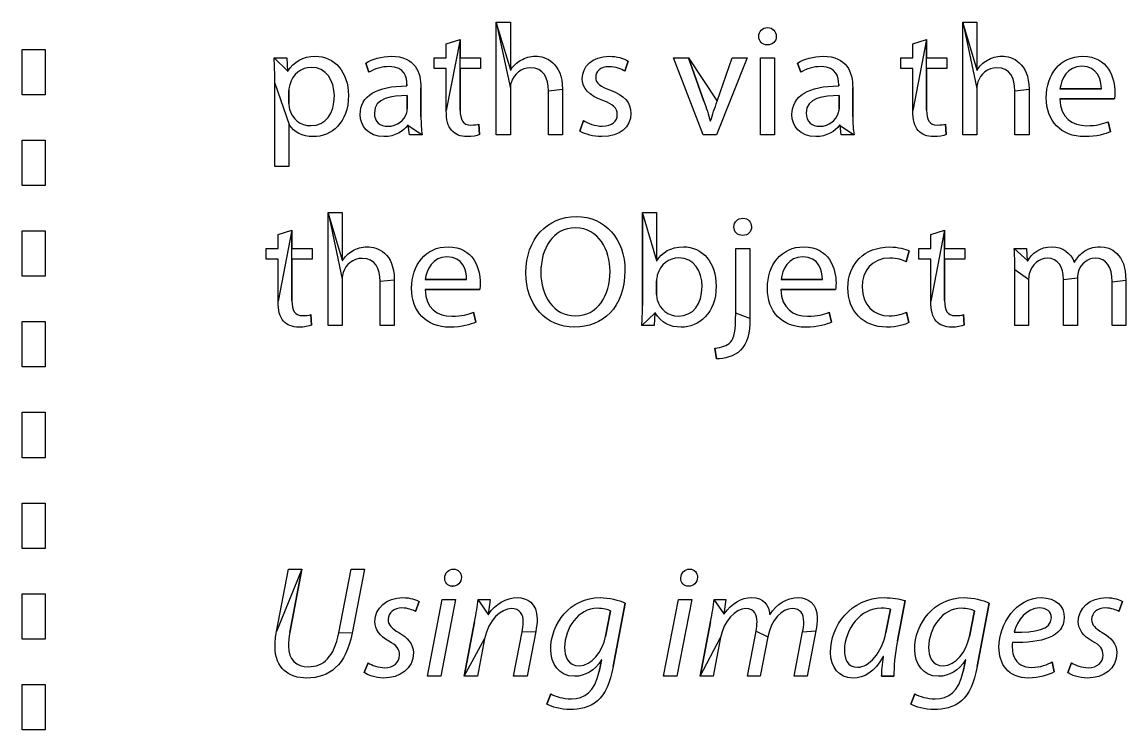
# Model space of a CAD drawing. Extents: x 1 to 901, y -2 to 434.
# Drawn here: x 730.9 to 809, y 272.7 to 322.8 of the extents above; entities that cross this region are included whole.
import ezdxf

# ---------------------------------------------------------------- set-up
doc = ezdxf.new("R2010")
doc.units = 0
doc.layers.add('Design_Template', color=7, linetype='CONTINUOUS')

msp = doc.modelspace()

# ---------------------------------------------------------------- linework, layer by layer
at = {"layer": 'Design_Template', "color": 7}
for points in [[(764.480759, 322.785553), (765.481218, 322.785553), (765.481218, 319.392207), (765.503144, 319.392207)], [(765.483654, 318.090221), (765.483654, 314.809184), (764.483195, 314.809184), (764.480759, 322.785553), (764.480759, 322.785553), (764.480759, 322.785553), (764.480759, 322.785553)], [(797.484556, 322.785553), (798.485016, 322.785553), (798.485016, 319.392207), (798.505318, 319.392207)], [(798.487452, 318.090221), (798.487452, 314.809184), (797.486993, 314.809184), (797.484556, 322.785553), (797.484556, 322.785553), (797.484556, 322.785553), (797.484556, 322.785553)], [(784.285311, 321.775571), (784.285311, 321.775571)], [(760.945043, 316.528319), (760.945043, 319.494087), (760.091567, 319.494087), (760.091567, 320.24656), (760.945043, 320.24656), (760.945043, 321.246915), (761.923577, 321.55015), (761.923577, 321.55015), (761.923577, 321.55015)], [(761.923577, 321.55015), (761.923577, 320.24656), (763.359302, 320.24656), (763.359302, 319.494087), (761.923577, 319.494087), (761.923577, 316.562011)], [(793.949653, 316.528319), (793.949653, 319.494087), (793.096177, 319.494087), (793.096177, 320.24656), (793.949653, 320.24656), (793.949653, 321.246915), (794.926563, 321.55015), (794.926563, 321.55015), (794.926563, 321.55015)], [(794.926563, 321.55015), (794.926563, 320.24656), (796.362288, 320.24656), (796.362288, 319.494087), (794.926563, 319.494087), (794.926563, 316.562011)], [(732.55619, 317.648203), (730.932068, 317.648203), (730.932068, 320.857041), (732.55619, 320.857041), (732.55619, 317.648203), (732.55619, 317.648203), (732.55619, 317.648203)], [(748.767371, 320.245758), (749.666323, 320.245758), (749.712611, 319.31359), (749.734536, 319.31359)], [(780.113752, 317.188537), (781.1808, 320.24656), (782.227548, 320.24656), (780.06584, 314.808381), (779.110856, 314.808381), (777.017362, 320.24656), (778.090095, 320.24656), (778.090095, 320.24656)], [(778.090095, 320.24656), (779.170137, 317.188537)], [(783.170351, 314.807579), (783.170351, 320.245758), (784.17081, 320.245758), (784.17081, 314.807579), (783.170351, 314.807579), (783.170351, 314.807579)], [(755.47581, 319.233369), (755.249245, 319.884763)], [(773.815404, 320.033172), (773.564477, 319.314392)], [(786.023122, 319.233369), (785.796557, 319.884763)], [(749.824675, 315.535985), (749.80275, 315.535985), (749.80275, 312.580646), (748.812847, 312.580646), (748.815283, 318.470468), (748.815283, 318.470468), (748.815283, 318.470468)], [(749.80681, 317.953845), (749.804374, 317.021678), (749.804374, 317.021678), (749.804374, 317.021678), (749.804374, 317.021678)], [(758.161297, 318.267509), (758.161297, 318.379818)], [(759.1512, 318.143969), (759.1512, 316.11117), (759.1512, 316.11117), (759.1512, 316.11117), (759.1512, 316.11117)], [(769.165541, 318.044495), (769.165541, 314.808381), (768.166705, 314.808381), (768.166705, 317.932988)], [(788.708609, 318.267509), (788.708609, 318.379818)], [(789.698512, 318.143969), (789.698512, 316.11117), (789.698512, 316.11117), (789.698512, 316.11117), (789.698512, 316.11117)], [(802.169338, 318.044495), (802.169338, 314.808381), (801.168879, 314.808381), (801.168879, 317.932988)], [(804.361904, 318.054923), (807.286949, 318.054923), (807.286949, 318.054923)], [(758.185659, 316.639826), (758.185659, 317.583224), (758.185659, 317.583224), (758.185659, 317.583224)], [(788.731347, 316.639826), (788.731347, 317.583224), (788.731347, 317.583224)], [(808.219196, 317.347375), (804.350535, 317.347375), (804.350535, 317.347375), (804.350535, 317.347375)], [(763.25617, 315.572887), (763.302458, 314.831646)], [(770.401498, 315.067495), (770.654861, 315.819165), (770.654861, 315.819165), (770.654861, 315.819165)], [(779.614334, 315.795099), (779.647629, 315.795099)], [(796.259156, 315.572887), (796.305443, 314.831646)], [(807.763629, 315.740549), (807.93335, 315.032198)], [(759.241339, 314.807579), (758.332642, 314.807579), (758.251436, 315.492666), (758.218141, 315.492666)], [(789.788651, 314.807579), (788.879954, 314.807579), (788.798748, 315.492666), (788.765454, 315.492666)], [(732.55619, 311.230527), (730.932068, 311.230527), (730.932068, 314.439365), (732.55619, 314.439365), (732.55619, 311.230527), (732.55619, 311.230527), (732.55619, 311.230527)], [(752.578375, 309.308433), (753.578835, 309.308433), (753.578835, 305.915087), (753.599136, 305.915087)], [(753.581271, 304.613101), (753.581271, 301.332064), (752.580811, 301.332064), (752.578375, 309.308433), (752.578375, 309.308433), (752.578375, 309.308433), (752.578375, 309.308433)], [(774.824796, 302.734326), (774.82642, 309.308433), (774.82642, 309.308433), (774.82642, 309.308433), (774.82642, 309.308433)], [(774.82642, 309.308433), (775.817947, 309.308433), (775.817947, 305.892625), (775.838249, 305.892625)], [(732.55619, 304.812851), (730.932068, 304.812851), (730.932068, 308.021689), (732.55619, 308.021689), (732.55619, 304.812851), (732.55619, 304.812851), (732.55619, 304.812851)], [(749.043472, 303.050397), (749.043472, 306.016165), (748.189996, 306.016165), (748.189996, 306.768638), (749.043472, 306.768638), (749.043472, 307.768993), (750.020382, 308.072228), (750.020382, 308.072228)], [(750.020382, 308.072228), (750.020382, 306.768638), (751.456106, 306.768638), (751.456106, 306.016165), (750.020382, 306.016165), (750.020382, 303.084089)], [(782.534507, 308.297649), (782.534507, 308.297649)], [(795.221341, 303.050397), (795.221341, 306.016165), (794.367865, 306.016165), (794.367865, 306.768638), (795.221341, 306.768638), (795.221341, 307.768993), (796.199875, 308.072228), (796.199875, 308.072228), (796.199875, 308.072228)], [(796.199875, 308.072228), (796.199875, 306.768638), (797.633976, 306.768638), (797.633976, 306.016165), (796.199875, 306.016165), (796.199875, 303.084089)], [(781.421171, 302.196043), (781.421171, 306.76944), (782.42163, 306.76944), (782.42163, 301.814192)], [(793.702787, 306.601778), (793.476222, 305.838075)], [(801.120967, 306.76944), (801.994745, 306.76944), (802.042657, 305.893427), (802.075951, 305.893427)], [(805.363988, 305.80358), (805.385913, 305.80358)], [(759.455723, 304.578606), (762.380768, 304.578606), (762.380768, 304.578606), (762.380768, 304.578606)], [(767.630745, 305.072767), (767.630745, 305.072767), (767.630745, 305.072767)], [(773.579906, 305.197109), (773.579906, 305.197109), (773.579906, 305.197109)], [(784.626377, 304.578606), (787.549798, 304.578606), (787.549798, 304.578606), (787.549798, 304.578606)], [(802.144165, 304.613101), (802.144165, 301.332064), (801.167255, 301.332064), (801.167255, 305.297385), (801.167255, 305.297385), (801.167255, 305.297385), (801.167255, 305.297385)], [(805.592177, 304.692519), (805.592177, 301.332866), (804.613643, 301.332866), (804.613643, 304.591441)], [(757.261533, 304.567375), (757.261533, 301.331262), (756.262698, 301.331262), (756.262698, 304.455868)], [(763.313826, 303.871057), (759.445166, 303.871057), (759.445166, 303.871057), (759.445166, 303.871057), (759.445166, 303.871057)], [(775.818759, 304.487956), (775.816323, 303.510865), (775.816323, 303.510865), (775.816323, 303.510865), (775.816323, 303.510865)], [(788.482856, 303.871057), (784.61582, 303.871057), (784.61582, 303.871057), (784.61582, 303.871057), (784.61582, 303.871057)], [(809.026385, 304.534484), (809.026385, 301.332064), (808.049475, 301.332064), (808.049475, 304.410944)], [(762.85826, 302.264231), (763.027981, 301.55588)], [(775.722124, 302.228934), (775.68883, 302.228934), (775.642542, 301.329657), (774.778509, 301.329657)], [(788.02729, 302.264231), (788.198635, 301.55588)], [(793.510328, 302.276264), (793.678425, 301.533418), (793.678425, 301.533418), (793.678425, 301.533418)], [(732.55619, 298.395175), (730.932068, 298.395175), (730.932068, 301.604013), (732.55619, 301.604013), (732.55619, 298.395175), (732.55619, 298.395175), (732.55619, 298.395175)], [(751.354599, 302.094965), (751.399262, 301.353723)], [(797.532468, 302.094965), (797.578756, 301.353723)], [(780.055283, 298.959128), (779.952152, 299.734865), (779.952152, 299.734865), (779.952152, 299.734865)], [(732.55619, 291.977498), (730.932068, 291.977498), (730.932068, 295.186337), (732.55619, 295.186337), (732.55619, 291.977498), (732.55619, 291.977498), (732.55619, 291.977498)], [(732.55619, 285.559822), (730.932068, 285.559822), (730.932068, 288.76866), (732.55619, 288.76866), (732.55619, 285.559822), (732.55619, 285.559822), (732.55619, 285.559822)], [(748.931408, 279.674011), (749.784884, 284.090174), (750.726063, 284.090174), (750.726063, 284.090174), (750.726063, 284.090174)], [(750.726063, 284.090174), (749.863654, 279.606625)], [(753.33278, 279.584164), (754.209807, 284.090174), (755.153422, 284.090174), (754.27802, 279.5609)], [(761.380308, 282.887662), (761.367315, 282.887662), (761.367315, 282.887662)], [(778.081162, 282.887662), (778.068169, 282.887662), (778.068169, 282.887662)], [(732.55619, 279.142146), (730.932068, 279.142146), (730.932068, 282.350984), (732.55619, 282.350984), (732.55619, 279.142146), (732.55619, 279.142146), (732.55619, 279.142146)], [(759.603518, 276.517317), (760.663258, 281.955495), (761.605249, 281.955495), (760.547133, 276.517317), (759.603518, 276.517317), (759.603518, 276.517317), (759.603518, 276.517317)], [(763.208258, 281.956297), (764.048742, 281.956297), (763.912316, 280.889359), (763.935865, 280.889359)], [(776.304372, 276.517317), (777.362488, 281.955495), (778.306103, 281.955495), (777.247987, 276.517317), (776.304372, 276.517317), (776.304372, 276.517317)], [(779.896931, 281.956297), (780.72767, 281.956297), (780.578251, 280.934282), (780.61317, 280.934282)], [(759.023706, 281.808691), (758.763847, 281.10034)], [(772.205086, 279.337885), (772.555085, 281.146868), (772.555085, 281.146868)], [(773.591275, 281.697986), (772.749167, 277.203206)], [(792.043745, 279.618659), (792.360449, 281.259177), (792.360449, 281.259177), (792.360449, 281.259177)], [(793.416129, 281.86645), (792.857431, 279.03465)], [(797.95474, 279.337885), (798.304738, 281.146868), (798.304738, 281.146868)], [(799.342553, 281.697986), (798.500445, 277.203206)], [(808.795759, 281.808691), (808.535899, 281.10034)], [(762.207799, 276.517317), (762.946775, 280.371933)], [(778.907029, 276.517317), (779.647629, 280.371933)], [(803.751234, 280.6503), (803.751234, 280.663135), (803.751234, 280.663135)], [(767.268565, 279.686044), (766.654647, 276.517317), (765.709407, 276.517317), (766.311957, 279.652351)], [(783.688446, 279.305797), (783.15411, 276.518921), (782.245413, 276.518921), (782.859331, 279.710913)], [(787.09748, 279.732572), (786.483561, 276.518921), (785.561872, 276.518921), (786.153864, 279.653956)], [(763.653268, 279.157388), (763.15385, 276.516514), (762.207799, 276.517317), (762.207799, 276.517317), (762.207799, 276.517317), (762.207799, 276.517317)], [(780.343565, 279.250444), (779.831155, 276.519723), (778.909465, 276.519723), (778.909465, 276.517317), (778.907029, 276.517317), (778.907029, 276.517317), (778.907029, 276.517317)], [(755.143677, 276.775628), (755.408409, 277.459913), (755.408409, 277.459913), (755.408409, 277.459913)], [(771.770633, 276.866278), (771.954971, 277.674905), (771.920053, 277.674905)], [(791.869964, 277.921985), (791.848039, 277.921985)], [(797.521911, 276.866278), (797.704625, 277.674905), (797.671331, 277.674905)], [(803.819447, 277.528101), (803.955873, 276.831783), (803.955873, 276.831783)], [(804.91573, 276.775628), (805.180462, 277.459913), (805.180462, 277.459913), (805.180462, 277.459913)], [(792.617873, 276.517317), (791.744907, 276.517317), (791.744907, 276.517317), (791.744907, 276.517317)], [(732.55619, 272.72447), (730.932068, 272.72447), (730.932068, 275.933308), (732.55619, 275.933308), (732.55619, 272.72447), (732.55619, 272.72447), (732.55619, 272.72447)], [(768.064385, 274.551903), (768.334802, 275.281112), (768.334802, 275.281112), (768.334802, 275.281112)], [(793.814039, 274.551903), (794.08608, 275.281112), (794.08608, 275.281112)]]:
    msp.add_lwpolyline(points, close=True, dxfattribs=at)
for points in [[(783.046918, 321.775571), (783.046918, 322.124532), (783.306777, 322.394075), (783.673017, 322.394075)], [(783.649467, 321.169101), (783.295408, 321.169101), (783.046918, 321.438643), (783.046918, 321.775571)], [(784.285311, 321.775571), (784.29668, 321.438643), (784.047377, 321.169101), (783.649467, 321.169101)], [(783.673017, 322.394075), (784.047377, 322.393272), (784.285311, 322.12373), (784.285311, 321.775571)], [(748.815283, 318.470468), (748.815283, 319.166786), (748.793357, 319.729135), (748.767371, 320.245758)], [(749.734536, 319.31359), (750.143815, 319.976215), (750.792652, 320.369298), (751.691604, 320.369298)], [(751.691604, 320.369298), (753.022573, 320.369298), (754.023032, 319.256633), (754.023032, 317.605686)], [(755.249245, 319.884763), (755.704812, 320.176768), (756.364205, 320.368496), (757.057706, 320.368496)], [(757.057706, 320.368496), (758.741921, 320.368496), (759.1512, 319.233369), (759.1512, 318.143969)], [(766.220194, 320.089327), (766.514972, 320.257791), (766.869031, 320.3701), (767.243391, 320.3701)], [(767.243391, 320.3701), (767.982367, 320.3701), (769.165541, 319.920061), (769.165541, 318.044495)], [(770.560662, 318.774505), (770.560662, 319.65132), (771.279336, 320.3701), (772.46251, 320.3701)], [(772.46251, 320.3701), (773.019584, 320.3701), (773.507633, 320.212867), (773.815404, 320.033172)], [(785.796557, 319.884763), (786.252124, 320.176768), (786.911518, 320.368496), (787.605018, 320.368496)], [(787.605018, 320.368496), (789.289233, 320.368496), (789.698512, 319.233369), (789.698512, 318.143969)], [(799.223992, 320.089327), (799.517146, 320.257791), (799.872829, 320.3701), (800.247189, 320.3701)], [(800.247189, 320.3701), (800.986165, 320.3701), (802.169338, 319.920061), (802.169338, 318.044495)], [(803.395551, 317.43642), (803.395551, 319.077741), (804.372461, 320.369298), (805.977906, 320.369298)], [(805.977906, 320.369298), (807.774998, 320.369298), (808.25249, 318.807396), (808.25249, 317.807843)], [(751.387893, 319.583133), (750.704138, 319.583133), (750.068294, 319.0994), (749.875023, 318.358961)], [(753.026633, 317.560762), (753.026633, 318.650965), (752.446009, 319.583133), (751.387893, 319.583133)], [(756.909911, 319.638485), (756.399124, 319.638485), (755.863163, 319.481252), (755.47581, 319.233369)], [(758.161297, 318.379818), (758.161297, 318.829858), (758.03624, 319.638485), (756.909911, 319.638485)], [(765.503144, 319.392207), (765.661496, 319.673782), (765.912423, 319.920061), (766.220194, 320.089327)], [(766.893393, 319.551044), (766.244556, 319.551044), (765.732145, 319.101005), (765.551868, 318.562722)], [(768.166705, 317.932988), (768.166705, 318.809), (767.837008, 319.551044), (766.893393, 319.551044)], [(772.438148, 319.628858), (771.845343, 319.628858), (771.516458, 319.29193), (771.516458, 318.887617)], [(773.564477, 319.314392), (773.346845, 319.449164), (772.948934, 319.628858), (772.438148, 319.628858)], [(787.457223, 319.638485), (786.944812, 319.638485), (786.410476, 319.481252), (786.023122, 319.233369)], [(788.708609, 318.379818), (788.708609, 318.829858), (788.583552, 319.638485), (787.457223, 319.638485)], [(798.505318, 319.392207), (798.665294, 319.673782), (798.914596, 319.920061), (799.223992, 320.089327)], [(799.895567, 319.551044), (799.24673, 319.551044), (798.735943, 319.101005), (798.555665, 318.562722)], [(801.168879, 317.932988), (801.168879, 318.809), (800.839182, 319.551044), (799.895567, 319.551044)], [(805.899136, 319.662551), (804.885684, 319.662551), (804.44311, 318.740813), (804.361904, 318.054923)], [(807.286949, 318.054923), (807.298318, 318.684658), (807.025465, 319.662551), (805.899136, 319.662551)], [(772.016688, 317.235065), (771.026785, 317.584026), (770.560662, 318.122309), (770.560662, 318.774505)], [(771.516458, 318.887617), (771.516458, 318.437577), (771.844531, 318.236223), (772.561581, 317.96668)], [(749.875023, 318.358961), (749.841728, 318.235421), (749.80681, 318.088616), (749.80681, 317.953845)], [(754.851335, 316.245139), (754.851335, 317.55996), (756.034508, 318.27874), (758.161297, 318.267509)], [(765.551868, 318.562722), (765.495023, 318.427951), (765.483654, 318.281146), (765.483654, 318.090221)], [(772.561581, 317.96668), (773.51819, 317.60729), (774.004614, 317.134789), (774.004614, 316.32536)], [(785.398647, 316.245139), (785.398647, 317.55996), (786.581821, 318.27874), (788.708609, 318.267509)], [(798.555665, 318.562722), (798.498821, 318.427951), (798.487452, 318.281146), (798.487452, 318.090221)], [(751.354599, 315.459776), (752.411091, 315.459776), (753.026633, 316.313326), (753.026633, 317.560762)], [(754.023032, 317.605686), (754.023032, 315.649899), (752.817933, 314.682435), (751.520259, 314.682435)], [(758.185659, 317.583224), (757.092624, 317.605686), (755.854231, 317.41476), (755.854231, 316.35825)], [(773.043134, 316.235512), (773.043134, 316.707211), (772.755664, 316.965523), (772.016688, 317.235065)], [(779.170137, 317.188537), (779.35285, 316.694376), (779.499833, 316.244336), (779.614334, 315.795099)], [(779.647629, 315.795099), (779.772686, 316.245139), (779.93185, 316.694376), (780.113752, 317.188537)], [(788.731347, 317.583224), (787.639937, 317.605686), (786.399919, 317.41476), (786.399919, 316.35825)], [(806.102964, 314.683237), (804.40738, 314.683237), (803.395551, 315.795901), (803.395551, 317.43642)], [(804.350535, 317.347375), (804.374085, 316.010091), (805.23893, 315.458973), (806.23939, 315.458973)], [(808.25249, 317.807843), (808.25249, 317.605686), (808.232189, 317.448453), (808.219196, 317.347375)], [(749.804374, 317.021678), (749.804374, 316.874873), (749.826299, 316.740102), (749.850661, 316.616562)], [(749.850661, 316.616562), (750.034999, 315.931475), (750.635925, 315.459776), (751.354599, 315.459776)], [(755.854231, 316.35825), (755.854231, 315.718087), (756.285435, 315.414852), (756.797846, 315.414852)], [(756.797846, 315.414852), (757.514896, 315.414852), (757.968027, 315.864089), (758.128815, 316.324557)], [(758.128815, 316.324557), (758.163733, 316.425636), (758.185659, 316.538747), (758.185659, 316.639826)], [(761.334021, 315.111617), (761.048175, 315.403621), (760.945043, 315.887353), (760.945043, 316.528319)], [(761.923577, 316.562011), (761.923577, 315.887353), (762.116848, 315.505502), (762.673922, 315.505502)], [(774.004614, 316.32536), (774.004614, 315.37073), (773.25427, 314.684841), (771.946039, 314.684841)], [(786.399919, 316.35825), (786.399919, 315.718087), (786.832748, 315.414852), (787.343534, 315.414852)], [(787.343534, 315.414852), (788.060584, 315.414852), (788.515339, 315.864089), (788.676127, 316.324557)], [(788.676127, 316.324557), (788.711045, 316.425636), (788.731347, 316.538747), (788.731347, 316.639826)], [(794.337007, 315.111617), (794.052785, 315.403621), (793.949653, 315.887353), (793.949653, 316.528319)], [(794.926563, 316.562011), (794.926563, 315.887353), (795.119834, 315.505502), (795.678532, 315.505502)], [(751.520259, 314.682435), (750.792652, 314.682435), (750.152748, 314.998505), (749.824675, 315.535985)], [(756.53555, 314.683237), (755.42059, 314.683237), (754.851335, 315.458973), (754.851335, 316.245139)], [(759.1512, 316.11117), (759.1512, 315.638668), (759.173126, 315.1782), (759.241339, 314.807579)], [(762.673922, 315.505502), (762.948399, 315.505502), (763.106751, 315.527963), (763.25617, 315.572887)], [(770.654861, 315.819165), (770.949639, 315.62824), (771.473419, 315.426083), (771.974461, 315.426083)], [(771.974461, 315.426083), (772.702068, 315.426083), (773.043134, 315.785473), (773.043134, 316.235512)], [(787.081238, 314.683237), (785.967902, 314.683237), (785.398647, 315.458973), (785.398647, 316.245139)], [(789.698512, 316.11117), (789.698512, 315.638668), (789.720438, 315.1782), (789.788651, 314.807579)], [(795.678532, 315.505502), (795.953009, 315.505502), (796.109737, 315.527963), (796.259156, 315.572887)], [(806.23939, 315.458973), (806.95644, 315.458973), (807.387645, 315.582514), (807.763629, 315.740549)], [(758.218141, 315.492666), (757.91037, 315.065891), (757.319189, 314.683237), (756.53555, 314.683237)], [(762.414062, 314.684841), (761.947939, 314.684841), (761.573579, 314.842074), (761.334021, 315.111617)], [(763.302458, 314.831646), (763.109187, 314.752227), (762.801416, 314.684841), (762.414062, 314.684841)], [(771.946039, 314.684841), (771.345113, 314.684841), (770.786415, 314.842074), (770.401498, 315.067495)], [(788.765454, 315.492666), (788.456058, 315.065891), (787.866502, 314.683237), (787.081238, 314.683237)], [(795.418672, 314.684841), (794.950925, 314.684841), (794.576565, 314.842074), (794.337007, 315.111617)], [(796.305443, 314.831646), (796.112173, 314.752227), (795.806026, 314.684841), (795.418672, 314.684841)], [(807.93335, 315.032198), (807.580915, 314.874965), (806.978366, 314.683237), (806.102964, 314.683237)], [(766.572629, 305.051107), (766.572629, 307.455329), (768.085499, 309.028462), (770.135142, 309.028462)], [(770.135142, 309.028462), (772.225388, 309.02766), (773.579906, 307.443296), (773.579906, 305.197109)], [(781.293677, 308.297649), (781.293677, 308.64661), (781.555161, 308.916153), (781.929521, 308.916153)], [(781.929521, 308.916153), (782.296573, 308.916153), (782.534507, 308.645808), (782.534507, 308.297649)], [(770.085606, 308.231066), (768.44849, 308.230263), (767.630745, 306.734945), (767.630745, 305.072767)], [(772.533159, 305.152185), (772.533159, 306.657933), (771.737339, 308.231066), (770.085606, 308.231066)], [(781.90922, 307.691179), (781.533235, 307.691179), (781.293677, 307.971952), (781.293677, 308.297649)], [(782.534507, 308.297649), (782.549124, 307.971952), (782.309566, 307.691179), (781.90922, 307.691179)], [(753.599136, 305.915087), (753.759112, 306.196662), (754.008415, 306.442941), (754.316187, 306.612207)], [(754.316187, 306.612207), (754.610965, 306.780671), (754.966648, 306.89298), (755.341008, 306.89298)], [(755.341008, 306.89298), (756.079984, 306.89298), (757.261533, 306.442941), (757.261533, 304.567375)], [(758.490182, 303.960102), (758.490182, 305.601423), (759.467092, 306.89298), (761.072537, 306.89298)], [(760.992955, 306.185431), (759.979503, 306.185431), (759.536929, 305.264495), (759.455723, 304.578606)], [(762.380768, 304.578606), (762.393761, 305.20834), (762.119284, 306.185431), (760.992955, 306.185431)], [(761.072537, 306.89298), (762.869629, 306.89298), (763.347121, 305.331078), (763.347121, 304.331525)], [(775.838249, 305.892625), (776.193932, 306.499095), (776.828152, 306.892178), (777.715735, 306.892178)], [(777.715735, 306.892178), (779.079998, 306.892178), (780.047163, 305.769085), (780.03417, 304.116533)], [(783.659212, 303.960102), (783.659212, 305.601423), (784.636122, 306.89298), (786.241567, 306.89298)], [(786.161985, 306.185431), (785.150156, 306.185431), (784.705959, 305.264495), (784.626377, 304.578606)], [(787.549798, 304.578606), (787.562791, 305.20834), (787.289938, 306.185431), (786.161985, 306.185431)], [(786.241567, 306.89298), (788.040283, 306.89298), (788.517775, 305.331078), (788.517775, 304.331525)], [(789.356634, 303.994597), (789.356634, 305.669611), (790.517882, 306.883354), (792.314974, 306.883354)], [(792.314974, 306.883354), (792.906967, 306.883354), (793.429934, 306.736549), (793.702787, 306.601778)], [(801.167255, 305.297385), (801.167255, 305.859734), (801.154262, 306.320203), (801.120967, 306.76944)], [(802.075951, 305.893427), (802.383723, 306.41005), (802.896133, 306.89298), (803.806454, 306.89298)], [(803.806454, 306.89298), (804.556799, 306.89298), (805.12443, 306.442941), (805.363988, 305.80358)], [(805.385913, 305.80358), (805.557258, 306.106815), (805.773267, 306.342664), (806.001456, 306.511128)], [(806.001456, 306.511128), (806.329529, 306.759011), (806.694956, 306.893782), (807.217924, 306.893782)], [(807.217924, 306.893782), (807.945531, 306.893782), (809.026385, 306.422083), (809.026385, 304.534484)], [(754.989385, 306.073924), (754.340548, 306.073924), (753.829762, 305.623082), (753.649484, 305.085602)], [(756.262698, 304.455868), (756.262698, 305.33188), (755.933001, 306.073924), (754.989385, 306.073924)], [(777.399843, 306.106013), (776.716087, 306.106013), (776.080243, 305.645544), (775.87398, 304.89227)], [(779.038583, 304.083642), (779.038583, 305.173845), (778.469328, 306.106013), (777.399843, 306.106013)], [(792.314974, 306.096386), (791.052218, 306.096386), (790.369275, 305.17545), (790.369275, 304.040323)], [(793.476222, 305.838075), (793.236663, 305.972846), (792.860679, 306.096386), (792.314974, 306.096386)], [(803.463764, 306.085155), (802.837665, 306.085155), (802.383723, 305.590994), (802.225371, 305.096833)], [(804.613643, 304.591441), (804.613643, 305.456223), (804.224666, 306.085155), (803.463764, 306.085155)], [(806.854932, 306.085155), (806.285677, 306.085155), (805.84148, 305.669611), (805.671759, 305.18668)], [(808.049475, 304.410944), (808.049475, 305.456223), (807.662121, 306.085155), (806.854932, 306.085155)], [(753.649484, 305.085602), (753.59264, 304.950831), (753.581271, 304.804027), (753.581271, 304.613101)], [(770.019017, 301.207721), (767.99536, 301.207721), (766.572629, 302.759194), (766.572629, 305.051107)], [(767.630745, 305.072767), (767.630745, 303.45471), (768.517516, 302.00592), (770.076673, 302.00592)], [(773.579906, 305.197109), (773.579906, 302.589928), (771.974461, 301.207721), (770.019017, 301.207721)], [(770.076673, 302.00592), (771.6472, 302.00592), (772.533159, 303.432248), (772.533159, 305.152185)], [(775.87398, 304.89227), (775.853678, 304.77996), (775.818759, 304.644387), (775.818759, 304.487956)], [(802.225371, 305.096833), (802.17015, 304.950831), (802.144165, 304.782367), (802.144165, 304.613101)], [(805.671759, 305.18668), (805.625472, 305.051909), (805.592177, 304.871412), (805.592177, 304.692519)], [(761.197595, 301.206919), (759.50201, 301.206919), (758.490182, 302.319584), (758.490182, 303.960102)], [(759.445166, 303.871057), (759.467092, 302.533774), (760.333561, 301.982656), (761.334021, 301.982656)], [(763.347121, 304.331525), (763.347121, 304.129368), (763.326819, 303.972135), (763.313826, 303.871057)], [(777.364924, 301.993887), (778.410047, 301.993887), (779.038583, 302.837009), (779.038583, 304.083642)], [(780.03417, 304.116533), (780.03417, 302.172779), (778.795776, 301.206117), (777.566315, 301.206117)], [(786.366624, 301.206919), (784.67104, 301.206919), (783.659212, 302.319584), (783.659212, 303.960102)], [(784.61582, 303.871057), (784.636122, 302.533774), (785.502591, 301.982656), (786.503051, 301.982656)], [(788.517775, 304.331525), (788.517775, 304.129368), (788.494225, 303.972135), (788.482856, 303.871057)], [(792.098965, 301.207721), (790.436676, 301.207721), (789.356634, 302.331617), (789.356634, 303.994597)], [(790.369275, 304.040323), (790.369275, 302.781656), (791.189457, 302.006722), (792.280867, 302.006722)], [(749.430825, 301.633694), (749.146604, 301.925699), (749.043472, 302.409431), (749.043472, 303.050397)], [(750.020382, 303.084089), (750.020382, 302.409431), (750.213653, 302.027579), (750.772351, 302.027579)], [(775.816323, 303.510865), (775.816323, 303.387325), (775.836625, 303.262982), (775.862611, 303.151475)], [(775.862611, 303.151475), (776.055881, 302.466388), (776.636505, 301.993887), (777.364924, 301.993887)], [(795.610319, 301.633694), (795.324473, 301.925699), (795.221341, 302.409431), (795.221341, 303.050397)], [(796.199875, 303.084089), (796.199875, 302.409431), (796.393146, 302.027579), (796.95022, 302.027579)], [(761.334021, 301.982656), (762.051071, 301.982656), (762.482276, 302.106196), (762.85826, 302.264231)], [(774.778509, 301.329657), (774.802059, 301.700278), (774.824796, 302.250594), (774.824796, 302.734326)], [(777.566315, 301.206117), (776.770495, 301.206117), (776.132215, 301.510154), (775.722124, 302.228934)], [(786.503051, 301.982656), (787.220101, 301.982656), (787.651305, 302.106196), (788.02729, 302.264231)], [(792.280867, 302.006722), (792.850122, 302.006722), (793.226107, 302.152724), (793.510328, 302.276264)], [(750.512491, 301.206919), (750.046368, 301.206919), (749.670384, 301.364152), (749.430825, 301.633694)], [(750.772351, 302.027579), (751.046828, 302.027579), (751.203555, 302.050041), (751.354599, 302.094965)], [(763.027981, 301.55588), (762.673922, 301.398647), (762.072997, 301.206919), (761.197595, 301.206919)], [(781.045186, 300.151211), (781.318039, 300.454446), (781.421171, 300.893255), (781.421171, 302.196043)], [(782.42163, 301.814192), (782.42163, 300.757682), (782.250285, 300.072595), (781.762236, 299.577631)], [(788.198635, 301.55588), (787.844576, 301.398647), (787.242026, 301.206919), (786.366624, 301.206919)], [(793.678425, 301.533418), (793.418565, 301.398647), (792.837941, 301.207721), (792.098965, 301.207721)], [(796.69036, 301.206919), (796.224237, 301.206919), (795.849877, 301.364152), (795.610319, 301.633694)], [(796.95022, 302.027579), (797.223073, 302.027579), (797.383049, 302.050041), (797.532468, 302.094965)], [(751.399262, 301.353723), (751.205992, 301.274305), (750.899844, 301.206919), (750.512491, 301.206919)], [(797.578756, 301.353723), (797.385485, 301.274305), (797.077714, 301.206919), (796.69036, 301.206919)], [(779.952152, 299.734865), (780.407718, 299.768557), (780.805628, 299.892098), (781.045186, 300.151211)], [(781.762236, 299.577631), (781.318039, 299.139625), (780.592056, 298.959128), (780.055283, 298.959128)], [(760.832979, 283.472473), (760.844348, 283.831863), (761.1172, 284.101405), (761.458266, 284.101405)], [(762.017777, 283.516595), (762.004784, 283.145974), (761.744924, 282.887662), (761.380308, 282.887662)], [(761.458266, 284.101405), (761.799332, 284.101405), (762.017777, 283.853523), (762.017777, 283.516595)], [(777.533833, 283.472473), (777.546826, 283.831863), (777.819679, 284.101405), (778.159932, 284.101405)], [(778.717006, 283.516595), (778.705637, 283.145974), (778.444154, 282.887662), (778.081162, 282.887662)], [(778.159932, 284.101405), (778.499374, 284.101405), (778.717006, 283.853523), (778.717006, 283.516595)], [(761.367315, 282.887662), (761.046551, 282.887662), (760.832979, 283.134743), (760.832979, 283.472473)], [(778.068169, 282.887662), (777.749029, 282.887662), (777.533833, 283.134743), (777.533833, 283.472473)], [(755.886713, 280.392791), (755.886713, 281.34742), (756.715016, 282.078233), (757.875452, 282.078233)], [(757.875452, 282.078233), (758.374869, 282.078233), (758.819067, 281.943462), (759.023706, 281.808691)], [(762.946775, 280.371933), (763.070208, 280.978404), (763.140045, 281.50706), (763.208258, 281.956297)], [(763.935865, 280.889359), (764.424726, 281.653062), (765.163702, 282.079837), (765.970891, 282.079837)], [(765.970891, 282.079837), (766.630285, 282.079837), (767.370073, 281.709217), (767.370073, 280.562859)], [(768.334802, 278.40652), (768.321809, 280.249195), (769.700689, 282.08064), (771.827478, 282.08064)], [(771.827478, 282.08064), (772.463322, 282.08064), (773.158446, 281.900945), (773.591275, 281.697986)], [(779.647629, 280.371933), (779.760505, 280.978404), (779.839275, 281.50706), (779.896931, 281.956297)], [(780.61317, 280.934282), (781.12558, 281.686755), (781.816645, 282.08064), (782.546688, 282.08064)], [(782.546688, 282.08064), (783.388795, 282.08064), (783.785081, 281.552786), (783.832993, 280.866897)], [(783.832993, 280.866897), (784.321854, 281.653062), (785.027535, 282.069409), (785.855026, 282.08064)], [(785.855026, 282.08064), (786.492494, 282.08064), (787.189243, 281.676326), (787.189243, 280.653509)], [(788.128797, 278.191528), (788.128797, 280.079929), (789.538536, 282.079837), (791.938177, 282.079837)], [(791.938177, 282.079837), (792.462769, 282.079837), (793.041769, 281.98999), (793.416129, 281.86645)], [(794.08608, 278.40652), (794.073087, 280.249195), (795.451967, 282.08064), (797.578756, 282.08064)], [(797.578756, 282.08064), (798.2146, 282.08064), (798.909724, 281.900945), (799.342553, 281.697986)], [(800.044986, 278.583808), (800.044986, 280.224327), (801.272823, 282.078233), (803.047177, 282.078233)], [(803.047177, 282.078233), (804.0923, 282.078233), (804.659931, 281.459729), (804.659931, 280.685597)], [(805.658766, 280.392791), (805.658766, 281.34742), (806.487069, 282.078233), (807.647504, 282.078233)], [(807.647504, 282.078233), (808.146922, 282.078233), (808.59112, 281.943462), (808.795759, 281.808691)], [(757.807238, 281.348222), (757.239607, 281.348222), (756.830329, 280.999261), (756.830329, 280.528364)], [(758.763847, 281.10034), (758.570576, 281.213451), (758.218141, 281.348222), (757.807238, 281.348222)], [(765.530754, 281.303299), (764.858367, 281.303299), (763.901759, 280.505902), (763.653268, 279.157388)], [(766.393163, 280.348669), (766.393163, 280.899787), (766.175531, 281.303299), (765.530754, 281.303299)], [(771.646388, 281.326563), (770.271568, 281.326563), (769.326329, 279.910663), (769.31496, 278.562951)], [(772.555085, 281.146868), (772.38374, 281.225484), (772.042674, 281.326563), (771.646388, 281.326563)], [(782.107363, 281.305705), (781.413862, 281.305705), (780.561198, 280.407231), (780.343565, 279.250444)], [(782.927544, 280.373538), (782.927544, 280.834006), (782.802487, 281.305705), (782.107363, 281.305705)], [(785.405956, 281.305705), (784.7222, 281.305705), (783.915011, 280.51954), (783.688446, 279.305797)], [(786.23507, 280.362307), (786.23507, 280.935084), (786.017438, 281.305705), (785.405956, 281.305705)], [(791.701055, 281.337794), (790.279948, 281.337794), (789.1187, 279.865739), (789.108143, 278.359992)], [(792.360449, 281.259177), (792.224023, 281.29287), (792.017759, 281.337794), (791.701055, 281.337794)], [(797.396042, 281.326563), (796.021222, 281.326563), (795.077607, 279.910663), (795.064614, 278.562951)], [(798.304738, 281.146868), (798.135018, 281.225484), (797.793952, 281.326563), (797.396042, 281.326563)], [(802.909126, 281.348222), (802.011799, 281.348222), (801.3386, 280.482638), (801.112035, 279.628285)], [(803.751234, 280.663135), (803.751234, 281.101142), (803.408544, 281.348222), (802.909126, 281.348222)], [(807.579291, 281.348222), (807.01166, 281.348222), (806.602381, 280.999261), (806.602381, 280.528364)], [(808.535899, 281.10034), (808.342629, 281.213451), (807.990194, 281.348222), (807.579291, 281.348222)], [(756.876616, 279.009782), (756.239148, 279.358743), (755.886713, 279.841673), (755.886713, 280.392791)], [(756.830329, 280.528364), (756.830329, 280.135282), (757.090188, 279.887399), (757.580673, 279.617856)], [(767.370073, 280.562859), (767.370073, 280.32701), (767.32541, 279.978048), (767.268565, 279.686044)], [(782.859331, 279.710913), (782.905619, 279.946762), (782.927544, 280.16015), (782.927544, 280.373538)], [(786.153864, 279.653956), (786.200152, 279.856113), (786.23507, 280.137688), (786.23507, 280.362307)], [(787.189243, 280.653509), (787.189243, 280.396), (787.154324, 280.035808), (787.09748, 279.732572)], [(804.659931, 280.685597), (804.659931, 279.258467), (803.034184, 278.875813), (800.997534, 278.909505)], [(801.112035, 279.628285), (802.589986, 279.617054), (803.751234, 279.808782), (803.751234, 280.6503)], [(806.648669, 279.009782), (806.011201, 279.358743), (805.658766, 279.841673), (805.658766, 280.392791)], [(806.602381, 280.528364), (806.602381, 280.135282), (806.862241, 279.887399), (807.352726, 279.617856)], [(748.828276, 278.628732), (748.828276, 278.954429), (748.863195, 279.32505), (748.931408, 279.674011)], [(749.863654, 279.606625), (749.80681, 279.291357), (749.773515, 278.96566), (749.773515, 278.651194)], [(751.194623, 277.191173), (752.24137, 277.191173), (753.015264, 277.88749), (753.33278, 279.584164)], [(757.580673, 279.617856), (758.194592, 279.268895), (758.614427, 278.798801), (758.614427, 278.190726)], [(766.311957, 279.652351), (766.358244, 279.865739), (766.393163, 280.124051), (766.393163, 280.348669)], [(790.053383, 277.158282), (790.838646, 277.158282), (791.769269, 278.169868), (792.043745, 279.618659)], [(807.352726, 279.617856), (807.966644, 279.268895), (808.38648, 278.798801), (808.38648, 278.190726)], [(754.27802, 279.5609), (753.833822, 277.30268), (752.696936, 276.392172), (751.069565, 276.392172)], [(757.63833, 278.010229), (757.63833, 278.437004), (757.446683, 278.695315), (756.876616, 279.009782)], [(770.373076, 277.25936), (771.180265, 277.25936), (772.011816, 278.270947), (772.205086, 279.337885)], [(792.857431, 279.03465), (792.674717, 278.090449), (792.597571, 277.124589), (792.617873, 276.517317)], [(796.12273, 277.25936), (796.931543, 277.25936), (797.761469, 278.270947), (797.95474, 279.337885)], [(800.997534, 278.909505), (800.951246, 278.673656), (800.986165, 278.168264), (801.112035, 277.87626)], [(807.410382, 278.010229), (807.410382, 278.437004), (807.218736, 278.695315), (806.648669, 279.009782)], [(751.069565, 276.392172), (749.80681, 276.392172), (748.828276, 277.06683), (748.828276, 278.628732)], [(749.773515, 278.651194), (749.773515, 277.685334), (750.341146, 277.191173), (751.194623, 277.191173)], [(758.614427, 278.190726), (758.614427, 277.044368), (757.670812, 276.392974), (756.509564, 276.392974)], [(770.00846, 276.518119), (768.904869, 276.518119), (768.334802, 277.439055), (768.334802, 278.40652)], [(769.31496, 278.562951), (769.31496, 277.966909), (769.530968, 277.25936), (770.373076, 277.25936)], [(789.708257, 276.393776), (788.743528, 276.393776), (788.128797, 277.158282), (788.128797, 278.191528)], [(789.108143, 278.359992), (789.108143, 277.753522), (789.325776, 277.158282), (790.053383, 277.158282)], [(795.759738, 276.518119), (794.656147, 276.518119), (794.08608, 277.439055), (794.08608, 278.40652)], [(795.064614, 278.562951), (795.064614, 277.966909), (795.282246, 277.25936), (796.12273, 277.25936)], [(802.136856, 276.392974), (800.68083, 276.392974), (800.044986, 277.381296), (800.044986, 278.583808)], [(808.38648, 278.190726), (808.38648, 277.044368), (807.442865, 276.392974), (806.281617, 276.392974)], [(755.408409, 277.459913), (755.669893, 277.30268), (756.147385, 277.122985), (756.591583, 277.122985)], [(756.591583, 277.122985), (757.229051, 277.122985), (757.63833, 277.527298), (757.63833, 278.010229)], [(771.920053, 277.674905), (771.440937, 276.899971), (770.771798, 276.518119), (770.00846, 276.518119)], [(791.848039, 277.921985), (791.247113, 276.798892), (790.49352, 276.393776), (789.708257, 276.393776)], [(791.744907, 276.517317), (791.744907, 276.843014), (791.801751, 277.360439), (791.869964, 277.921985)], [(797.671331, 277.674905), (797.192214, 276.899971), (796.523076, 276.518119), (795.759738, 276.518119)], [(801.112035, 277.87626), (801.329667, 277.392527), (801.771428, 277.145447), (802.341495, 277.145447)], [(802.341495, 277.145447), (802.990332, 277.145447), (803.476757, 277.347603), (803.819447, 277.528101)], [(805.180462, 277.459913), (805.441946, 277.30268), (805.919438, 277.122985), (806.363635, 277.122985)], [(806.363635, 277.122985), (807.001104, 277.122985), (807.410382, 277.527298), (807.410382, 278.010229)], [(756.509564, 276.392974), (755.917572, 276.405007), (755.394604, 276.5839), (755.143677, 276.775628)], [(769.790828, 274.921722), (770.714142, 274.921722), (771.440124, 275.394223), (771.770633, 276.866278)], [(772.749167, 277.203206), (772.522602, 276.056848), (772.214831, 275.259452), (771.634207, 274.776522)], [(795.542106, 274.921722), (796.463795, 274.921722), (797.189778, 275.394223), (797.521911, 276.866278)], [(798.500445, 277.203206), (798.27388, 276.056848), (797.966109, 275.259452), (797.385485, 274.776522)], [(803.955873, 276.831783), (803.54497, 276.595131), (802.874208, 276.392974), (802.136856, 276.392974)], [(806.281617, 276.392974), (805.689624, 276.405007), (805.166657, 276.5839), (804.91573, 276.775628)], [(768.334802, 275.281112), (768.664499, 275.078955), (769.211828, 274.921722), (769.790828, 274.921722)], [(794.08608, 275.281112), (794.414152, 275.078955), (794.961482, 274.921722), (795.542106, 274.921722)], [(769.712058, 274.169249), (769.042919, 274.169249), (768.416008, 274.326482), (768.064385, 274.551903)], [(771.634207, 274.776522), (771.088502, 274.304021), (770.349526, 274.169249), (769.712058, 274.169249)], [(795.463336, 274.169249), (794.792573, 274.169249), (794.165662, 274.326482), (793.814039, 274.551903)], [(797.385485, 274.776522), (796.83978, 274.304021), (796.100804, 274.169249), (795.463336, 274.169249)]]:
    msp.add_open_spline(points, degree=3, dxfattribs=at)

doc.saveas('drawing.dxf')
